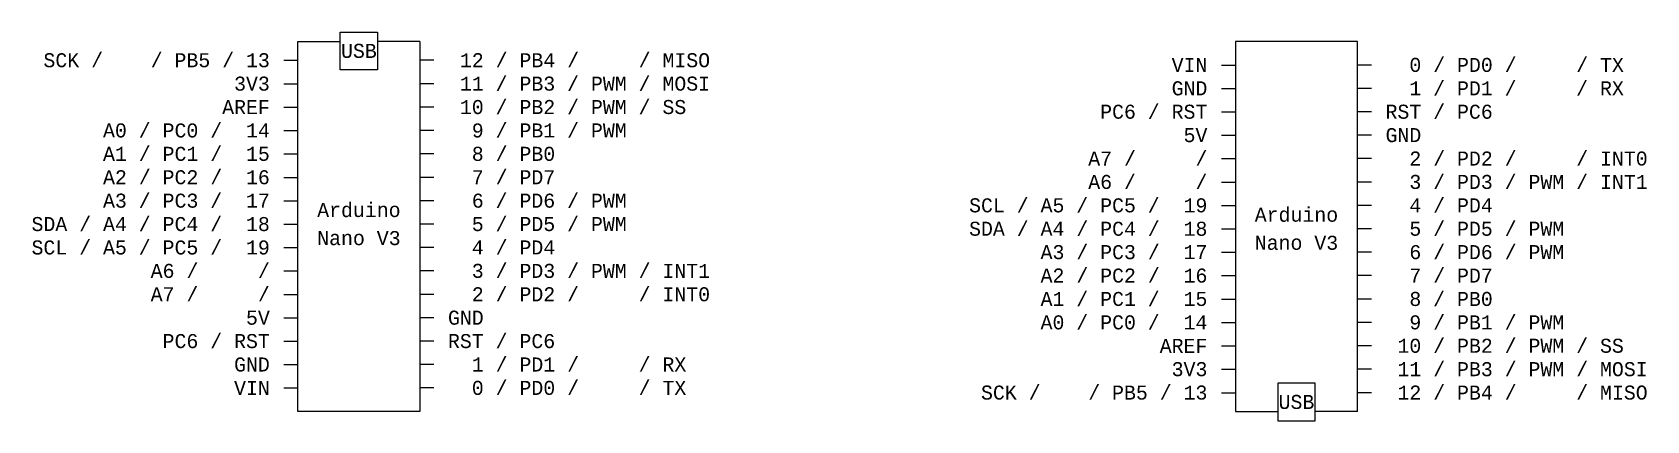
# Model space of a CAD drawing. Header units: millimetres. Extents: x -15 to 330, y -32 to 51.
import ezdxf

# ---------------------------------------------------------------- set-up
doc = ezdxf.new("R2010")
doc.units = ezdxf.units.MM
doc.layers.get('0').update_dxf_attribs({"lineweight": 25})
doc.styles.add('textstyle11', font='')
doc.styles.add('textstyle12', font='')
doc.styles.add('textstyle13', font='')
doc.styles.add('textstyle14', font='')
doc.styles.add('textstyle15', font='')
doc.styles.add('textstyle16', font='')
doc.styles.add('textstyle17', font='')
doc.styles.add('textstyle18', font='')
doc.styles.add('textstyle19', font='')
doc.styles.add('textstyle20', font='')
doc.styles.add('textstyle21', font='')
doc.styles.add('textstyle22', font='')
doc.styles.add('textstyle23', font='')
doc.styles.add('textstyle24', font='')
doc.styles.add('textstyle25', font='')
doc.styles.add('textstyle26', font='')
doc.styles.add('textstyle27', font='')
doc.styles.add('textstyle28', font='')
doc.styles.add('textstyle29', font='')
doc.styles.add('textstyle30', font='')
doc.styles.add('textstyle31', font='')
doc.styles.add('textstyle32', font='')
doc.styles.add('textstyle33', font='')
doc.styles.add('textstyle34', font='')
doc.styles.add('textstyle35', font='')
doc.styles.add('textstyle36', font='')
doc.styles.add('textstyle37', font='')
doc.styles.add('textstyle38', font='')
doc.styles.add('textstyle39', font='')
doc.styles.add('textstyle40', font='')
doc.styles.add('textstyle41', font='')
doc.styles.add('textstyle42', font='')
doc.styles.add('textstyle43', font='')
doc.styles.add('textstyle44', font='')
doc.styles.add('textstyle45', font='')
doc.styles.add('textstyle46', font='')
doc.styles.add('textstyle47', font='')
doc.styles.add('textstyle48', font='')
doc.styles.add('textstyle49', font='')
doc.styles.add('textstyle50', font='')
doc.styles.add('textstyle51', font='')
doc.styles.add('textstyle52', font='')
doc.styles.add('textstyle53', font='')
doc.styles.add('textstyle54', font='')
doc.styles.add('textstyle55', font='')
doc.styles.add('textstyle56', font='')
doc.styles.add('textstyle57', font='')
doc.styles.add('textstyle58', font='')
doc.styles.add('textstyle59', font='')
doc.styles.add('textstyle60', font='')
doc.styles.add('textstyle61', font='')
doc.styles.add('textstyle62', font='')
doc.styles.add('textstyle63', font='')
doc.styles.add('textstyle64', font='')
doc.styles.add('textstyle65', font='')
doc.styles.add('textstyle66', font='')
doc.styles.add('textstyle67', font='')
doc.styles.add('textstyle68', font='')
doc.styles.add('textstyle69', font='')
doc.styles.add('textstyle70', font='')
doc.styles.add('textstyle71', font='')
doc.styles.add('textstyle72', font='')
doc.styles.add('textstyle73', font='')
doc.styles.add('textstyle74', font='')
doc.styles.get('textstyle11').set_extended_font_data('Monospace')
doc.styles.get('textstyle12').set_extended_font_data('Monospace')
doc.styles.get('textstyle13').set_extended_font_data('Monospace')
doc.styles.get('textstyle14').set_extended_font_data('Monospace')
doc.styles.get('textstyle15').set_extended_font_data('Monospace')
doc.styles.get('textstyle16').set_extended_font_data('Monospace')
doc.styles.get('textstyle17').set_extended_font_data('Monospace')
doc.styles.get('textstyle18').set_extended_font_data('Monospace')
doc.styles.get('textstyle19').set_extended_font_data('Monospace')
doc.styles.get('textstyle20').set_extended_font_data('Monospace')
doc.styles.get('textstyle21').set_extended_font_data('Monospace')
doc.styles.get('textstyle22').set_extended_font_data('Monospace')
doc.styles.get('textstyle23').set_extended_font_data('Monospace')
doc.styles.get('textstyle24').set_extended_font_data('Monospace')
doc.styles.get('textstyle25').set_extended_font_data('Monospace')
doc.styles.get('textstyle26').set_extended_font_data('Monospace')
doc.styles.get('textstyle27').set_extended_font_data('Monospace')
doc.styles.get('textstyle28').set_extended_font_data('Monospace')
doc.styles.get('textstyle29').set_extended_font_data('Monospace')
doc.styles.get('textstyle30').set_extended_font_data('Monospace')
doc.styles.get('textstyle31').set_extended_font_data('Monospace')
doc.styles.get('textstyle32').set_extended_font_data('Monospace')
doc.styles.get('textstyle33').set_extended_font_data('Monospace')
doc.styles.get('textstyle34').set_extended_font_data('Monospace')
doc.styles.get('textstyle35').set_extended_font_data('Monospace')
doc.styles.get('textstyle36').set_extended_font_data('Monospace')
doc.styles.get('textstyle37').set_extended_font_data('Monospace')
doc.styles.get('textstyle38').set_extended_font_data('Monospace')
doc.styles.get('textstyle39').set_extended_font_data('Monospace')
doc.styles.get('textstyle40').set_extended_font_data('Monospace')
doc.styles.get('textstyle41').set_extended_font_data('Monospace')
doc.styles.get('textstyle42').set_extended_font_data('Monospace')
doc.styles.get('textstyle43').set_extended_font_data('Monospace')
doc.styles.get('textstyle44').set_extended_font_data('Monospace')
doc.styles.get('textstyle45').set_extended_font_data('Monospace')
doc.styles.get('textstyle46').set_extended_font_data('Monospace')
doc.styles.get('textstyle47').set_extended_font_data('Monospace')
doc.styles.get('textstyle48').set_extended_font_data('Monospace')
doc.styles.get('textstyle49').set_extended_font_data('Monospace')
doc.styles.get('textstyle50').set_extended_font_data('Monospace')
doc.styles.get('textstyle51').set_extended_font_data('Monospace')
doc.styles.get('textstyle52').set_extended_font_data('Monospace')
doc.styles.get('textstyle53').set_extended_font_data('Monospace')
doc.styles.get('textstyle54').set_extended_font_data('Monospace')
doc.styles.get('textstyle55').set_extended_font_data('Monospace')
doc.styles.get('textstyle56').set_extended_font_data('Monospace')
doc.styles.get('textstyle57').set_extended_font_data('Monospace')
doc.styles.get('textstyle58').set_extended_font_data('Monospace')
doc.styles.get('textstyle59').set_extended_font_data('Monospace')
doc.styles.get('textstyle60').set_extended_font_data('Monospace')
doc.styles.get('textstyle61').set_extended_font_data('Monospace')
doc.styles.get('textstyle62').set_extended_font_data('Monospace')
doc.styles.get('textstyle63').set_extended_font_data('Monospace')
doc.styles.get('textstyle64').set_extended_font_data('Monospace')
doc.styles.get('textstyle65').set_extended_font_data('Monospace')
doc.styles.get('textstyle66').set_extended_font_data('Monospace')
doc.styles.get('textstyle67').set_extended_font_data('Monospace')
doc.styles.get('textstyle68').set_extended_font_data('Monospace')
doc.styles.get('textstyle69').set_extended_font_data('Monospace')
doc.styles.get('textstyle70').set_extended_font_data('Monospace')
doc.styles.get('textstyle71').set_extended_font_data('Monospace')
doc.styles.get('textstyle72').set_extended_font_data('Monospace')
doc.styles.get('textstyle73').set_extended_font_data('Monospace')
doc.styles.get('textstyle74').set_extended_font_data('Monospace')

msp = doc.modelspace()

# ---------------------------------------------------------------- linework, layer by layer
for p, q in [((42, 49), (51, 49)), ((42, -30), (42, 49)), ((51, 51), (59, 51)), ((51, 43), (51, 51)), ((59, 51), (59, 43)), ((68, 49), (59, 49)), ((68, 49), (68, -30)), ((268, 49), (242, 49)), ((242, 49), (242, -30)), ((268, -30), (268, 49)), ((39, 45), (42, 45)), ((71, 45), (68, 45)), ((59, 43), (51, 43)), ((239, 44), (242, 44)), ((271, 44), (268, 44)), ((39, 40), (42, 40)), ((71, 40), (68, 40)), ((239, 39), (242, 39)), ((271, 39), (268, 39)), ((39, 35), (42, 35)), ((71, 35), (68, 35)), ((239, 34), (242, 34)), ((271, 34), (268, 34)), ((39, 30), (42, 30)), ((71, 30), (68, 30)), ((239, 29), (242, 29)), ((271, 29), (268, 29)), ((39, 25), (42, 25)), ((71, 25), (68, 25)), ((239, 24), (242, 24)), ((271, 24), (268, 24)), ((39, 20), (42, 20)), ((71, 20), (68, 20)), ((239, 19), (242, 19)), ((271, 19), (268, 19)), ((39, 15), (42, 15)), ((71, 15), (68, 15)), ((239, 14), (242, 14)), ((271, 14), (268, 14)), ((39, 10), (42, 10)), ((71, 10), (68, 10)), ((239, 9), (242, 9)), ((271, 9), (268, 9)), ((39, 5), (42, 5)), ((71, 5), (68, 5)), ((239, 4), (242, 4)), ((271, 4), (268, 4)), ((39, 0), (42, 0)), ((71, 0), (68, 0)), ((239, -1), (242, -1)), ((271, -1), (268, -1)), ((39, -5), (42, -5)), ((71, -5), (68, -5)), ((239, -6), (242, -6)), ((271, -6), (268, -6)), ((39, -10), (42, -10)), ((71, -10), (68, -10)), ((239, -11), (242, -11)), ((271, -11), (268, -11)), ((39, -15), (42, -15)), ((71, -15), (68, -15)), ((239, -16), (242, -16)), ((271, -16), (268, -16)), ((39, -20), (42, -20)), ((71, -20), (68, -20)), ((239, -21), (242, -21)), ((259, -24), (251, -24)), ((251, -24), (251, -32)), ((259, -32), (259, -24)), ((271, -21), (268, -21)), ((39, -25), (42, -25)), ((71, -25), (68, -25)), ((239, -26), (242, -26)), ((271, -26), (268, -26)), ((68, -30), (42, -30)), ((242, -30), (251, -30)), ((268, -30), (259, -30)), ((251, -32), (259, -32))]:
    msp.add_line(p, q)

# ---------------------------------------------------------------- texts
at = {"char_height": 3, "line_spacing_factor": 1.2}
for s, insert, attachment_point, style in [('USB', (55, 47), 5, 'textstyle41'), ('SCK /    / PB5 / 13', (36, 45), 6, 'textstyle11'), (' 12 / PB4 /     / MISO', (74, 45), 4, 'textstyle34'), ('VIN', (236, 44), 6, 'textstyle56'), ('  0 / PD0 /     / TX', (274, 44), 4, 'textstyle71'), ('3V3', (36, 40), 6, 'textstyle12'), (' 11 / PB3 / PWM / MOSI', (74, 40), 4, 'textstyle35'), ('GND', (236, 39), 6, 'textstyle55'), ('  1 / PD1 /     / RX', (274, 39), 4, 'textstyle72'), ('AREF', (36, 35), 6, 'textstyle25'), (' 10 / PB2 / PWM / SS', (74, 35), 4, 'textstyle26'), ('PC6 / RST', (236, 34), 6, 'textstyle54'), ('RST / PC6', (274, 34), 4, 'textstyle61'), ('A0 / PC0 /  14', (36, 30), 6, 'textstyle13'), ('  9 / PB1 / PWM', (74, 30), 4, 'textstyle38'), ('5V', (236, 29), 6, 'textstyle53'), ('GND', (274, 29), 4, 'textstyle62'), ('A1 / PC1 /  15', (36, 25), 6, 'textstyle14'), ('  8 / PB0', (74, 25), 4, 'textstyle37'), ('A7 /     /    ', (236, 24), 6, 'textstyle52'), ('  2 / PD2 /     / INT0', (274, 24), 4, 'textstyle59'), ('A2 / PC2 /  16', (36, 20), 6, 'textstyle15'), ('  7 / PD7', (74, 20), 4, 'textstyle32'), ('A6 /     /    ', (236, 19), 6, 'textstyle51'), ('  3 / PD3 / PWM / INT1', (274, 19), 4, 'textstyle60'), ('A3 / PC3 /  17', (36, 15), 6, 'textstyle16'), ('Arduino\\PNano V3', (55, 10), 5, 'textstyle42'), ('  6 / PD6 / PWM', (74, 15), 4, 'textstyle31'), ('SCL / A5 / PC5 /  19', (236, 14), 6, 'textstyle50'), ('Arduino\\PNano V3', (255, 9), 5, 'textstyle74'), ('  4 / PD4', (274, 14), 4, 'textstyle65'), ('SDA / A4 / PC4 /  18', (36, 10), 6, 'textstyle17'), ('  5 / PD5 / PWM', (74, 10), 4, 'textstyle36'), ('SDA / A4 / PC4 /  18', (236, 9), 6, 'textstyle49'), ('  5 / PD5 / PWM', (274, 9), 4, 'textstyle68'), ('SCL / A5 / PC5 /  19', (36, 5), 6, 'textstyle18'), ('  4 / PD4', (74, 5), 4, 'textstyle33'), ('A3 / PC3 /  17', (236, 4), 6, 'textstyle48'), ('  6 / PD6 / PWM', (274, 4), 4, 'textstyle63'), ('A6 /     /    ', (36, 0), 6, 'textstyle19'), ('  3 / PD3 / PWM / INT1', (74, 0), 4, 'textstyle28'), ('A2 / PC2 /  16', (236, -1), 6, 'textstyle47'), ('  7 / PD7', (274, -1), 4, 'textstyle64'), ('A7 /     /    ', (36, -5), 6, 'textstyle20'), ('  2 / PD2 /     / INT0', (74, -5), 4, 'textstyle27'), ('A1 / PC1 /  15', (236, -6), 6, 'textstyle46'), ('  8 / PB0', (274, -6), 4, 'textstyle69'), ('5V', (36, -10), 6, 'textstyle21'), ('GND', (74, -10), 4, 'textstyle30'), ('A0 / PC0 /  14', (236, -11), 6, 'textstyle45'), ('  9 / PB1 / PWM', (274, -11), 4, 'textstyle70'), ('PC6 / RST', (36, -15), 6, 'textstyle22'), ('RST / PC6', (74, -15), 4, 'textstyle29'), ('AREF', (236, -16), 6, 'textstyle57'), (' 10 / PB2 / PWM / SS', (274, -16), 4, 'textstyle58'), ('GND', (36, -20), 6, 'textstyle23'), ('  1 / PD1 /     / RX', (74, -20), 4, 'textstyle40'), ('3V3', (236, -21), 6, 'textstyle44'), (' 11 / PB3 / PWM / MOSI', (274, -21), 4, 'textstyle67'), ('VIN', (36, -25), 6, 'textstyle24'), ('  0 / PD0 /     / TX', (74, -25), 4, 'textstyle39'), ('SCK /    / PB5 / 13', (236, -26), 6, 'textstyle43'), ('USB', (255, -28), 5, 'textstyle73'), (' 12 / PB4 /     / MISO', (274, -26), 4, 'textstyle66')]:
    msp.add_mtext(s, dxfattribs=dict(at, insert=insert, attachment_point=attachment_point, style=style))

doc.saveas('drawing.dxf')
